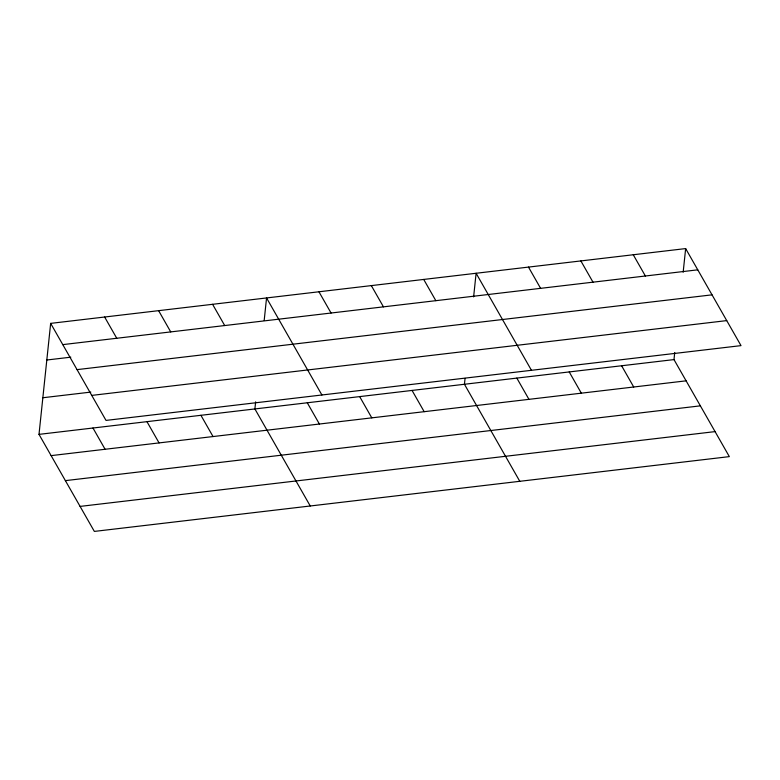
<?xml version="1.0" encoding="UTF-8"?>
<svg xmlns="http://www.w3.org/2000/svg" width="780" height="780" viewBox="0 0 780 780"><rect width="100%" height="100%" fill="white"/><g stroke="black" fill="none" stroke-linecap="round" stroke-linejoin="round"><path stroke-width="1.17" d="M674.729 352.492L673.988 359.59L729.339 456.622L94.351 531.414L39 434.372L50.661 323.378L685.649 248.586L741 345.628L106.012 420.41L50.661 323.378M255.645 401.856L254.894 408.944L310.245 505.986M264.196 320.395L266.555 297.95L321.906 394.982M465.065 378.358L464.441 384.267L519.792 481.309M473.626 296.897L476.102 273.263L531.453 370.305M683.163 272.22L685.649 248.586M62.78 344.623L697.768 269.831M46.81 360.009L70.805 357.181M77.044 369.632L712.033 294.84M42.851 397.741L90.821 392.096M91.747 395.401L726.736 320.609M39 434.372L673.988 359.59M51.119 455.627L686.108 380.835M65.383 480.636L700.372 405.844M80.087 506.405L715.075 431.613M633.262 254.758L645.382 276.003M580.876 260.93L592.995 282.175M621.601 365.752L633.721 387.007M528.489 267.091L540.608 288.346M569.215 371.923L581.334 393.178M516.828 378.095L528.947 399.35M423.715 279.435L435.835 300.68M371.329 285.607L383.448 306.852M412.055 390.439L424.174 411.684M318.942 291.779L331.061 313.024M359.668 396.61L371.787 417.856M307.281 402.782L319.4 424.027M212.589 304.307L224.708 325.552M158.613 310.664L170.732 331.909M200.918 415.301L213.037 436.556M104.637 317.021L116.756 338.267M146.952 421.658L159.071 442.913M92.976 428.015L105.095 449.27"/></g></svg>
